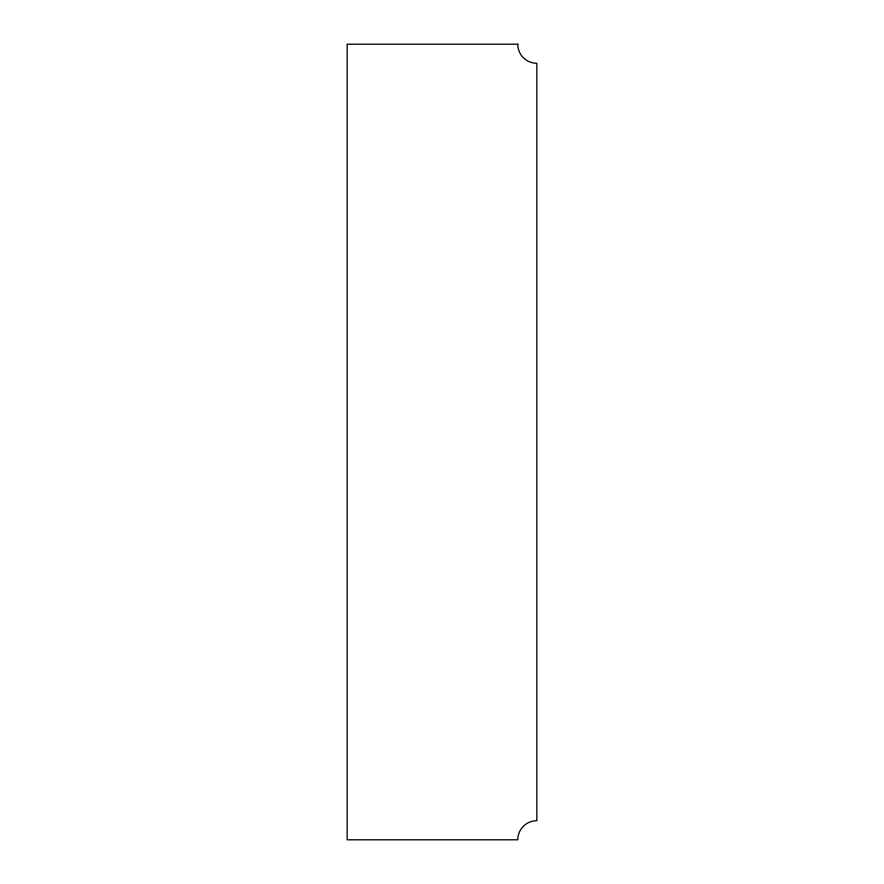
<?xml version="1.0" encoding="UTF-8"?>
<svg xmlns="http://www.w3.org/2000/svg" width="884" height="884" viewBox="0 0 884 884"><rect width="100%" height="100%" fill="white"/><g stroke="black" fill="none" stroke-linecap="round" stroke-linejoin="round"><path stroke-width="1.33" d="M517.759 44.2L347.147 44.2L347.147 839.8L517.759 839.8A19.094 19.094 0 0 1 536.853 820.706L536.853 63.294A19.094 19.094 0 0 1 517.759 44.2"/></g></svg>
